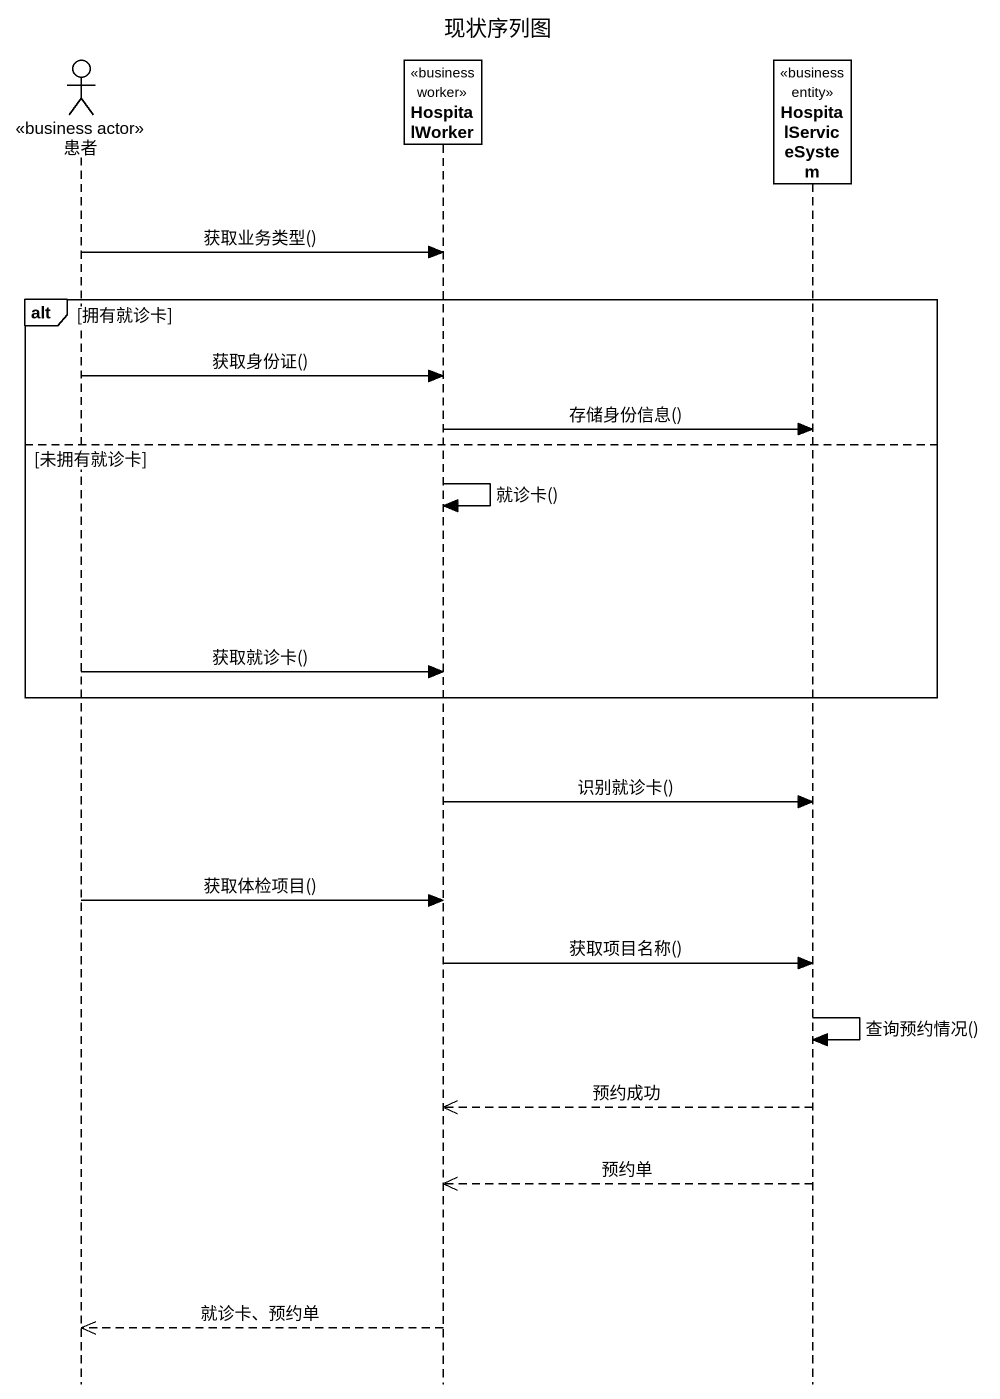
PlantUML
@startuml
title 现状序列图
hide footbox
actor 患者 <<business actor>>
participant HospitalWorker <<business worker>>
participant HospitalServiceSystem <<business entity>>

患者 -> HospitalWorker : 获取业务类型()
alt 拥有就诊卡
  患者 -> HospitalWorker : 获取身份证()
  HospitalWorker -> HospitalServiceSystem : 存储身份信息()
else 未拥有就诊卡
  HospitalWorker -> HospitalWorker : 就诊卡()
  患者 -> HospitalWorker : 获取就诊卡()
end
HospitalWorker -> HospitalServiceSystem : 识别就诊卡()
患者 -> HospitalWorker : 获取体检项目()
HospitalWorker -> HospitalServiceSystem : 获取项目名称()
HospitalServiceSystem -> HospitalServiceSystem : 查询预约情况()
HospitalServiceSystem -->> HospitalWorker : 预约成功
HospitalServiceSystem -->> HospitalWorker : 预约单
HospitalWorker -->> 患者 : 就诊卡、预约单
@enduml
